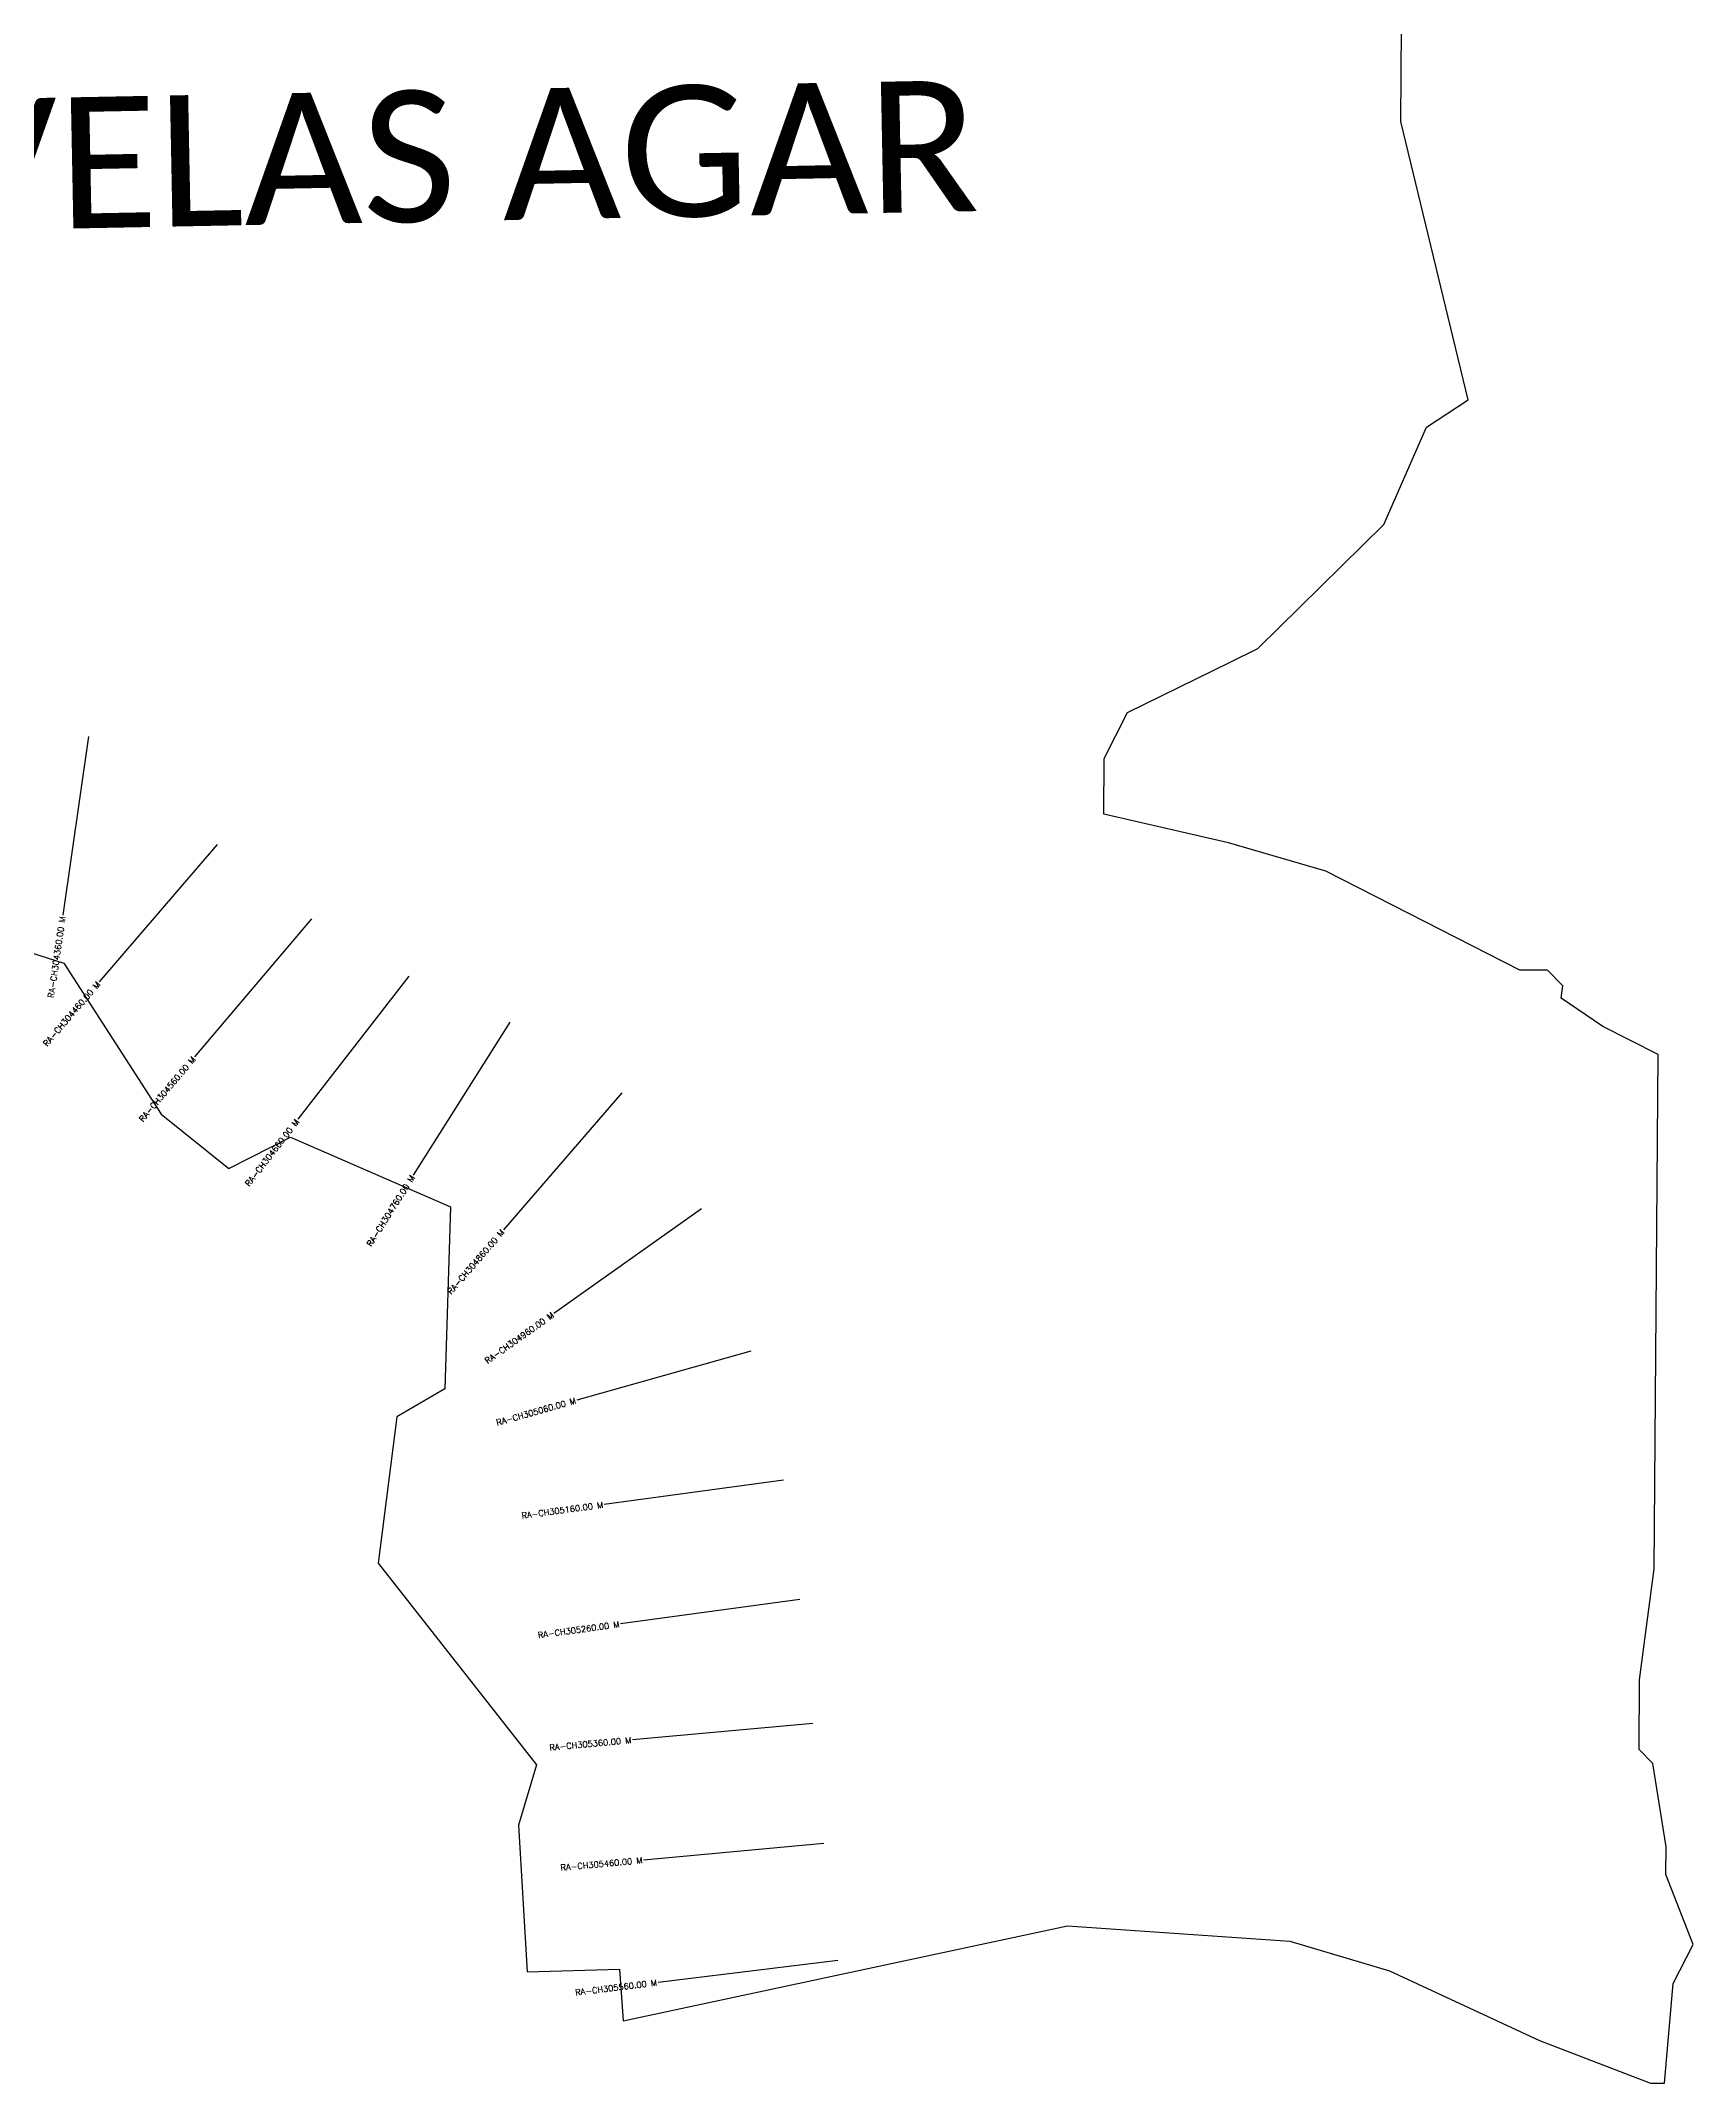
# Model space of a CAD drawing. Header units: metres. Extents: x 284660 to 287026, y 2012772 to 2015522.
# Drawn here: x 285656 to 287026, y 2012772 to 2014465 of the extents above; entities that cross this region are included whole.
import ezdxf
from ezdxf.enums import TextEntityAlignment as Align

# ---------------------------------------------------------------- set-up
doc = ezdxf.new("R2010")
doc.units = ezdxf.units.M
doc.header["$MEASUREMENT"] = 0
for name, color, linetype in [('CS', 134, 'Continuous'), ('CSMark', 6, 'Continuous'), ('VILLAGE BOUNDRY', 10, 'Continuous'), ('VILLAGE NAME', 250, 'Continuous')]:
    doc.layers.add(name, color=color, linetype=linetype)
doc.styles.get("Standard").update_dxf_attribs({"font": 'simplex.shx'})

msp = doc.modelspace()

# ---------------------------------------------------------------- linework, layer by layer
at = {"layer": 'CS'}
for p, q in [((285695.8, 2013888.4), (285674.3, 2013740)), ((285802.4, 2013798.6), (285704.5, 2013684.9)), ((285880.4, 2013737.2), (285783.6, 2013622.6)), ((285961.1, 2013689.5), (285869.3, 2013570.9)), ((286044.9, 2013651.5), (285964.9, 2013524.6)), ((286137.7, 2013592.8), (286039.7, 2013479.2)), ((286203.8, 2013496.6), (286081.4, 2013409.8)), ((286244.7, 2013378.7), (286100.4, 2013337.9)), ((286271.8, 2013271.7), (286123.2, 2013251.5)), ((286285.3, 2013172.7), (286136.7, 2013152.4)), ((286296, 2013069.9), (286146.6, 2013056.2)), ((286305.1, 2012970.4), (286155.8, 2012956.6)), ((286316.7, 2012873.3), (286167.8, 2012855.1))]:
    msp.add_line(p, q, dxfattribs=at)
at = {"layer": 'VILLAGE BOUNDRY'}
msp.add_lwpolyline([(285607.5, 2013721.8), (285675.1, 2013700.3), (285755.8, 2013575), (285811.9, 2013530), (285863.2, 2013556.1), (285995.6, 2013498.4), (285991.1, 2013347.4), (285951.2, 2013324.1), (285935.7, 2013202.9), (286066.9, 2013035.6), (286052.2, 2012985.4), (286059.3, 2012864), (286135.7, 2012866.1), (286138.8, 2012823.2), (286507.1, 2012902.1), (286691.4, 2012889.2), (286774.1, 2012864.7), (286898.3, 2012806.9), (286990.2, 2012771.7), (287001.8, 2012771.6), (287009.1, 2012854.1), (287025.7, 2012886.7), (287003.1, 2012944.5), (287003.2, 2012967.5), (286992.2, 2013036.8), (286980.8, 2013048.4), (286981.2, 2013106), (286993.4, 2013198.1), (286996.6, 2013624.5), (286950.7, 2013647.9), (286916.3, 2013671.3), (286917.7, 2013681.5), (286904.9, 2013694.4), (286881.9, 2013694.6), (286790, 2013741.4), (286721.1, 2013776.5), (286640.6, 2013800.1), (286537.1, 2013824), (286537.4, 2013870), (286556.9, 2013908.3), (286641.8, 2013950), (286664.9, 2013961.3), (286769.4, 2014064.2), (286804.6, 2014144.7), (286839.3, 2014167.4), (286783.4, 2014398.4), (286784.9, 2014594.3)], dxfattribs=at)

# ---------------------------------------------------------------- texts
at = {"layer": 'CSMark'}
for s, rotation, p in [('RA-CH304360.00 M', 81.7513, (285674.2, 2013739)), ('RA-CH304460.00 M', 49.2924, (285703.9, 2013684.1)), ('RA-CH304560.00 M', 49.8216, (285783, 2013621.9)), ('RA-CH304660.00 M', 52.2664, (285868.7, 2013570.1)), ('RA-CH304760.00 M', 57.75, (285964.4, 2013523.8)), ('RA-CH304860.00 M', 49.2185, (286039, 2013478.5)), ('RA-CH304960.00 M', 35.3365, (286080.6, 2013409.3)), ('RA-CH305060.00 M', 15.7561, (286099.4, 2013337.7)), ('RA-CH305160.00 M', 7.7684, (286122.2, 2013251.3)), ('RA-CH305260.00 M', 7.7684, (286135.7, 2013152.2)), ('RA-CH305360.00 M', 5.2563, (286145.6, 2013056.1)), ('RA-CH305460.00 M', 5.2563, (286154.8, 2012956.5)), ('RA-CH305560.00 M', 6.9767, (286166.8, 2012855))]:
    msp.add_text(s, height=5, rotation=rotation, dxfattribs=at).set_placement(p, align=Align.MIDDLE_RIGHT)
at = {"layer": 'VILLAGE NAME', "insert": (285572.9, 2014416.2), "char_height": 108.748, "attachment_point": 1, "rotation": 1.1028}
msp.add_mtext_dynamic_manual_height_columns('{\\fCalibri|b0|i0|c0|p34;VELAS AGAR}', width=1124.425, gutter_width=543.7, heights=[0], dxfattribs=at)

doc.saveas('drawing.dxf')
